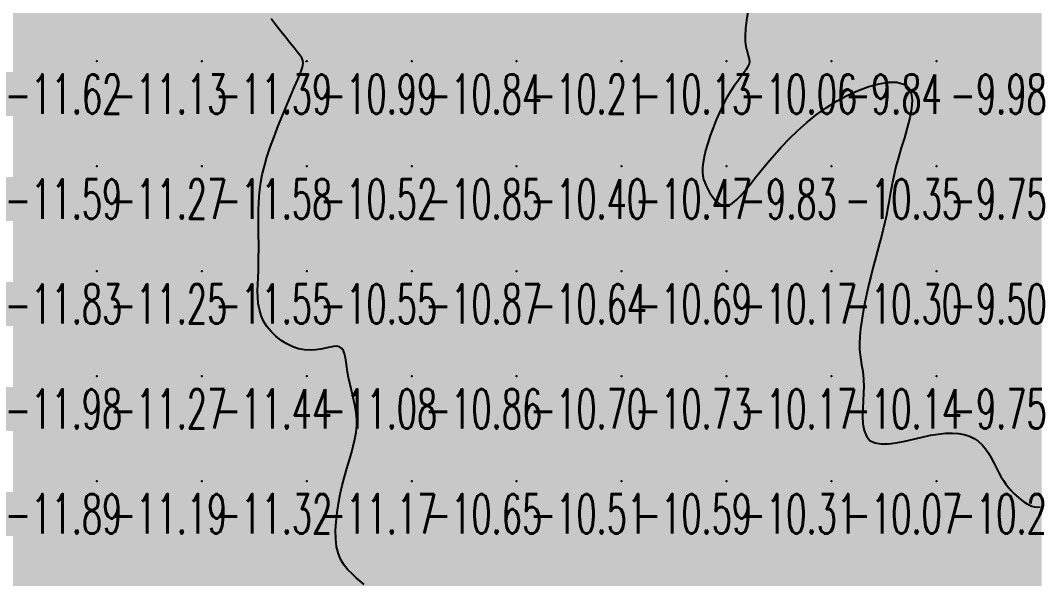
# Model space of a CAD drawing. Header units: millimetres. Extents: x 88261 to 90953, y 390274 to 392322.
# Drawn here: x 89743 to 89840.1, y 391867.7 to 391921.1 of the extents above; entities that cross this region are included whole.
import ezdxf
from ezdxf.enums import TextEntityAlignment as Align

# ---------------------------------------------------------------- set-up
doc = ezdxf.new("R2010")
doc.units = ezdxf.units.MM
doc.header["$LTSCALE"] = 25
for name, color, linetype in [('CN_03_00', 7, 'Continuous'), ('CN_04_00', 242, 'Continuous'), ('COTEAlt', 7, 'Continuous'), ('TN_COLORIAGE', 7, 'Continuous')]:
    doc.layers.add(name, color=color, linetype=linetype)
doc.styles.add('Simplex 1.0', font='Simplex.shx', dxfattribs={"width": 0.99, "height": 2.5})
doc.styles.get("Standard").update_dxf_attribs({"font": 'times.ttf'})

# ---------------------------------------------------------------- blocks, each defined once
blk = doc.blocks.new('COTE')
at = {"color": 0}
blk.add_point((0, 0), dxfattribs=at)
at = {"layer": 'COTEAlt'}
blk.add_attdef('ALT', text='', height=3.75, dxfattribs=at).set_placement((1.25, -1.25), align=Align.TOP_LEFT)

msp = doc.modelspace()

# ---------------------------------------------------------------- linework, layer by layer
at = {"layer": 'CN_03_00', "elevation": -11, "flags": 128}
msp.add_lwpolyline([(89775.719, 391867.372), (89775.356, 391867.697), (89774.967, 391868.032), (89774.569, 391868.389), (89774.181, 391868.781), (89773.822, 391869.223), (89773.511, 391869.729), (89773.267, 391870.311), (89773.104, 391870.978), (89773.018, 391871.72), (89773.001, 391872.52), (89773.043, 391873.362), (89773.137, 391874.23), (89773.274, 391875.108), (89773.445, 391875.979), (89773.642, 391876.828), (89773.856, 391877.642), (89774.078, 391878.42), (89774.298, 391879.166), (89774.505, 391879.882), (89774.69, 391880.573), (89774.842, 391881.242), (89774.953, 391881.89), (89775.011, 391882.522), (89775.011, 391883.141), (89774.96, 391883.746), (89774.87, 391884.338), (89774.752, 391884.918), (89774.618, 391885.484), (89774.479, 391886.038), (89774.346, 391886.58), (89774.232, 391887.109), (89774.142, 391887.624), (89774.071, 391888.117), (89774.007, 391888.576), (89773.937, 391888.993), (89773.852, 391889.357), (89773.74, 391889.657), (89773.589, 391889.883), (89773.388, 391890.025), (89773.129, 391890.078), (89772.814, 391890.06), (89772.448, 391889.993), (89772.037, 391889.9), (89771.586, 391889.805), (89771.099, 391889.729), (89770.582, 391889.696), (89770.041, 391889.729), (89769.482, 391889.845), (89768.916, 391890.041), (89768.358, 391890.311), (89767.82, 391890.645), (89767.316, 391891.036), (89766.859, 391891.476), (89766.464, 391891.957), (89766.141, 391892.471), (89765.902, 391893.012), (89765.739, 391893.575), (89765.637, 391894.159), (89765.587, 391894.761), (89765.574, 391895.377), (89765.587, 391896.007), (89765.614, 391896.646), (89765.643, 391897.293), (89765.663, 391897.945), (89765.673, 391898.6), (89765.677, 391899.256), (89765.676, 391899.911), (89765.672, 391900.563), (89765.666, 391901.21), (89765.661, 391901.849), (89765.66, 391902.48), (89765.663, 391903.101), (89765.68, 391903.723), (89765.716, 391904.356), (89765.78, 391905.014), (89765.879, 391905.706), (89766.021, 391906.446), (89766.214, 391907.245), (89766.465, 391908.113), (89766.777, 391909.057), (89767.139, 391910.053), (89767.533, 391911.073), (89767.942, 391912.086), (89768.35, 391913.065), (89768.738, 391913.978), (89769.092, 391914.798), (89769.393, 391915.494), (89769.628, 391916.048), (89769.794, 391916.478), (89769.891, 391916.815), (89769.92, 391917.088), (89769.88, 391917.326), (89769.772, 391917.559), (89769.596, 391917.816), (89769.352, 391918.127), (89769.042, 391918.514), (89768.676, 391918.972), (89768.264, 391919.489), (89767.818, 391920.052), (89767.347, 391920.651), (89766.864, 391921.272)], dxfattribs=at)
at = {"layer": 'CN_04_00', "elevation": -10, "flags": 128}
msp.add_lwpolyline([(89812.272, 391921.978), (89812.145, 391921.13), (89812.058, 391920.354), (89812.019, 391919.673), (89812.034, 391919.105), (89812.09, 391918.639), (89812.172, 391918.258), (89812.263, 391917.942), (89812.346, 391917.675), (89812.405, 391917.438), (89812.424, 391917.212), (89812.386, 391916.981), (89812.279, 391916.727), (89812.109, 391916.443), (89811.884, 391916.123), (89811.615, 391915.761), (89811.31, 391915.351), (89810.981, 391914.886), (89810.635, 391914.362), (89810.283, 391913.772), (89809.933, 391913.114), (89809.593, 391912.404), (89809.269, 391911.661), (89808.967, 391910.903), (89808.693, 391910.151), (89808.454, 391909.424), (89808.255, 391908.741), (89808.104, 391908.121), (89808.004, 391907.578), (89807.953, 391907.105), (89807.948, 391906.691), (89807.984, 391906.322), (89808.056, 391905.986), (89808.162, 391905.671), (89808.296, 391905.365), (89808.455, 391905.055), (89808.635, 391904.734), (89808.835, 391904.415), (89809.056, 391904.115), (89809.297, 391903.852), (89809.559, 391903.645), (89809.842, 391903.511), (89810.145, 391903.468), (89810.469, 391903.533), (89810.814, 391903.72), (89811.184, 391904.022), (89811.582, 391904.425), (89812.013, 391904.918), (89812.48, 391905.49), (89812.987, 391906.126), (89813.539, 391906.816), (89814.138, 391907.547), (89814.789, 391908.306), (89815.491, 391909.083), (89816.243, 391909.864), (89817.045, 391910.639), (89817.894, 391911.394), (89818.791, 391912.118), (89819.734, 391912.799), (89820.723, 391913.425), (89821.751, 391913.983), (89822.792, 391914.459), (89823.814, 391914.837), (89824.787, 391915.102), (89825.679, 391915.239), (89826.459, 391915.233), (89827.095, 391915.068), (89827.556, 391914.729), (89827.822, 391914.208), (89827.913, 391913.532), (89827.863, 391912.733), (89827.703, 391911.844), (89827.466, 391910.9), (89827.184, 391909.933), (89826.889, 391908.977), (89826.614, 391908.064), (89826.384, 391907.222), (89826.198, 391906.445), (89826.044, 391905.723), (89825.916, 391905.045), (89825.803, 391904.398), (89825.697, 391903.771), (89825.588, 391903.153), (89825.468, 391902.533), (89825.329, 391901.901), (89825.172, 391901.252), (89824.999, 391900.583), (89824.815, 391899.892), (89824.621, 391899.175), (89824.421, 391898.429), (89824.217, 391897.653), (89824.012, 391896.841), (89823.809, 391895.996), (89823.614, 391895.129), (89823.432, 391894.256), (89823.269, 391893.393), (89823.129, 391892.555), (89823.019, 391891.759), (89822.944, 391891.02), (89822.909, 391890.353), (89822.918, 391889.769), (89822.961, 391889.25), (89823.027, 391888.776), (89823.106, 391888.323), (89823.186, 391887.87), (89823.255, 391887.394), (89823.303, 391886.872), (89823.319, 391886.284), (89823.296, 391885.614), (89823.253, 391884.888), (89823.214, 391884.136), (89823.202, 391883.39), (89823.241, 391882.684), (89823.354, 391882.048), (89823.567, 391881.516), (89823.902, 391881.118), (89824.374, 391880.879), (89824.968, 391880.779), (89825.658, 391880.792), (89826.419, 391880.89), (89827.226, 391881.047), (89828.054, 391881.235), (89828.879, 391881.426), (89829.674, 391881.595), (89830.42, 391881.717), (89831.113, 391881.787), (89831.754, 391881.803), (89832.345, 391881.764), (89832.887, 391881.668), (89833.381, 391881.514), (89833.828, 391881.3), (89834.23, 391881.026), (89834.588, 391880.69), (89834.907, 391880.305), (89835.195, 391879.883), (89835.458, 391879.437), (89835.702, 391878.979), (89835.933, 391878.522), (89836.158, 391878.079), (89836.383, 391877.664), (89836.613, 391877.286), (89836.849, 391876.943), (89837.089, 391876.634), (89837.333, 391876.354), (89837.579, 391876.099), (89837.826, 391875.867), (89838.074, 391875.654), (89838.321, 391875.455), (89838.566, 391875.27), (89838.812, 391875.103), (89839.061, 391874.962), (89839.314, 391874.852), (89839.574, 391874.782), (89839.844, 391874.757), (89840.126, 391874.785)], dxfattribs=at)
at = {"layer": 'TN_COLORIAGE', "color": 201}
for points in [[(89740.249, 391927.239, -11.132), (89740.249, 391917.239, -11.132), (89750.249, 391927.239, -11.132)], [(89740.249, 391917.239, -11.132), (89750.249, 391917.239, -11.132), (89750.249, 391927.239, -11.132)], [(89750.249, 391927.239, -11.099), (89750.249, 391917.239, -11.099), (89760.249, 391927.239, -11.099)], [(89750.249, 391917.239, -11.099), (89760.249, 391917.239, -11.099), (89760.249, 391927.239, -11.099)], [(89760.249, 391917.239, -11), (89765.69, 391922.68, -11), (89760.249, 391927.239, -11), (89762.583, 391927.239, -11)], [(89765.69, 391922.68, -11.389), (89770.073, 391917.239, -11.389), (89760.249, 391917.239, -11.389)], [(89740.249, 391907.239, -11.127), (89750.249, 391907.239, -11.127), (89750.249, 391917.239, -11.127)], [(89740.249, 391917.239, -11.127), (89740.249, 391907.239, -11.127), (89750.249, 391917.239, -11.127)], [(89750.249, 391907.239, -11.389), (89760.249, 391907.239, -11.389), (89760.249, 391917.239, -11.389)], [(89750.249, 391917.239, -11.389), (89750.249, 391907.239, -11.389), (89760.249, 391917.239, -11.389)], [(89760.249, 391907.239, -11), (89770.131, 391917.122, -11), (89760.249, 391917.239, -11), (89770.073, 391917.239, -11)], [(89765.762, 391907.239, -11.585), (89770.131, 391917.122, -11.585), (89760.249, 391907.239, -11.585)], [(89740.249, 391897.239, -11.27), (89750.249, 391897.239, -11.27), (89750.249, 391907.239, -11.27)], [(89740.249, 391907.239, -11.27), (89740.249, 391897.239, -11.27), (89750.249, 391907.239, -11.27)], [(89750.249, 391897.239, -11.585), (89760.249, 391897.239, -11.585), (89760.249, 391907.239, -11.585)], [(89750.249, 391907.239, -11.585), (89750.249, 391897.239, -11.585), (89760.249, 391907.239, -11.585)], [(89760.249, 391907.239, -11), (89765.762, 391907.239, -11), (89760.249, 391897.239, -11), (89765.609, 391902.6, -11)], [(89765.609, 391902.6, -11.55), (89765.759, 391897.239, -11.55), (89760.249, 391897.239, -11.55)], [(89740.249, 391887.239, -11.255), (89750.249, 391887.239, -11.255), (89750.249, 391897.239, -11.255)], [(89740.249, 391897.239, -11.255), (89740.249, 391887.239, -11.255), (89750.249, 391897.239, -11.255)], [(89750.249, 391887.239, -11.55), (89760.249, 391887.239, -11.55), (89760.249, 391897.239, -11.55)], [(89750.249, 391897.239, -11.55), (89750.249, 391887.239, -11.55), (89760.249, 391897.239, -11.55)], [(89760.249, 391897.239, -11), (89765.759, 391897.239, -11), (89760.249, 391887.239, -11), (89765.21, 391892.201, -11)], [(89760.249, 391887.239, -11), (89765.21, 391892.201, -11), (89770.249, 391887.239, -11), (89770.249, 391888.785, -11)], [(89770.249, 391888.785, -11.082), (89774.041, 391891.031, -11.082), (89770.249, 391887.239, -11.082)], [(89773.919, 391887.239, -11.082), (89774.041, 391891.031, -11.082), (89770.249, 391887.239, -11.082)], [(89740.249, 391877.239, -11.268), (89750.249, 391877.239, -11.268), (89750.249, 391887.239, -11.268)], [(89740.249, 391887.239, -11.268), (89740.249, 391877.239, -11.268), (89750.249, 391887.239, -11.268)], [(89750.249, 391877.239, -11.441), (89760.249, 391877.239, -11.441), (89760.249, 391887.239, -11.441)], [(89750.249, 391887.239, -11.441), (89750.249, 391877.239, -11.441), (89760.249, 391887.239, -11.441)], [(89760.249, 391887.239, -11.082), (89760.249, 391877.239, -11.082), (89770.249, 391887.239, -11.082)], [(89760.249, 391877.239, -11.082), (89770.249, 391877.239, -11.082), (89770.249, 391887.239, -11.082)], [(89770.249, 391877.239, -11), (89775.673, 391882.664, -11), (89770.249, 391887.239, -11), (89773.919, 391887.239, -11)], [(89773.456, 391877.239, -11.167), (89775.673, 391882.664, -11.167), (89770.249, 391877.239, -11.167)], [(89740.249, 391867.665, -11.188), (89740.307, 391867.297, -11.188), (89740.249, 391877.239, -11.188), (89750.249, 391877.239, -11.188)], [(89740.308, 391867.239, -11.188), (89740.307, 391867.297, -11.188), (89750.249, 391867.239, -11.188), (89750.249, 391877.239, -11.188)], [(89750.249, 391877.239, -11.321), (89750.249, 391867.239, -11.321), (89760.249, 391877.239, -11.321)], [(89750.249, 391867.239, -11.321), (89760.249, 391867.239, -11.321), (89760.249, 391877.239, -11.321)], [(89760.249, 391877.239, -11.167), (89760.249, 391867.239, -11.167), (89770.249, 391877.239, -11.167)], [(89760.249, 391867.239, -11.167), (89770.249, 391867.239, -11.167), (89770.249, 391877.239, -11.167)], [(89770.249, 391877.239, -11), (89773.456, 391877.239, -11), (89770.249, 391867.239, -11), (89772.356, 391869.346, -11)], [(89772.356, 391869.346, -11.095), (89776.726, 391867.239, -11.095), (89770.249, 391867.239, -11.095)]]:
    msp.add_solid(points, dxfattribs=at)
at = {"layer": 'TN_COLORIAGE', "color": 191}
for points in [[(89770.073, 391917.239, -10.674), (89765.69, 391922.68, -10.674), (89770.249, 391917.239, -10.674), (89770.249, 391927.239, -10.674)], [(89770.249, 391917.239, -10.741), (89780.249, 391917.239, -10.741), (89780.249, 391927.239, -10.741)], [(89770.249, 391927.239, -10.741), (89770.249, 391917.239, -10.741), (89780.249, 391927.239, -10.741)], [(89780.249, 391927.239, -10.008), (89780.249, 391917.239, -10.008), (89790.249, 391927.239, -10.008)], [(89780.249, 391917.239, -10.008), (89790.249, 391917.239, -10.008), (89790.249, 391927.239, -10.008)], [(89790.249, 391917.239, -10.013), (89800.249, 391917.239, -10.013), (89800.249, 391927.239, -10.013)], [(89790.249, 391927.239, -10.013), (89790.249, 391917.239, -10.013), (89800.249, 391927.239, -10.013)], [(89800.249, 391917.239, -10.224), (89810.249, 391917.239, -10.224), (89810.249, 391927.239, -10.224)], [(89800.249, 391927.239, -10.224), (89800.249, 391917.239, -10.224), (89810.249, 391927.239, -10.224)], [(89810.249, 391927.239, -10), (89813.35, 391927.239, -10), (89810.249, 391917.239, -10), (89811.399, 391918.389, -10)], [(89811.399, 391918.389, -10.065), (89813.167, 391917.239, -10.065), (89810.249, 391917.239, -10.065)], [(89770.131, 391917.122, -10.524), (89765.762, 391907.239, -10.524), (89770.249, 391917.239, -10.524), (89770.249, 391907.239, -10.524)], [(89770.073, 391917.239, -10.993), (89770.131, 391917.122, -10.993), (89770.249, 391917.239, -10.993)], [(89770.249, 391907.239, -10.84), (89780.249, 391907.239, -10.84), (89780.249, 391917.239, -10.84)], [(89770.249, 391917.239, -10.84), (89770.249, 391907.239, -10.84), (89780.249, 391917.239, -10.84)], [(89780.249, 391907.239, -10.212), (89790.249, 391907.239, -10.212), (89790.249, 391917.239, -10.212)], [(89780.249, 391917.239, -10.212), (89780.249, 391907.239, -10.212), (89790.249, 391917.239, -10.212)], [(89790.249, 391907.239, -10.13), (89800.249, 391907.239, -10.13), (89800.249, 391917.239, -10.13)], [(89790.249, 391917.239, -10.13), (89790.249, 391907.239, -10.13), (89800.249, 391917.239, -10.13)], [(89800.249, 391917.239, -10.065), (89800.249, 391907.239, -10.065), (89810.249, 391917.239, -10.065)], [(89800.249, 391907.239, -10), (89807.534, 391907.239, -10), (89810.249, 391917.239, -10), (89810.249, 391914.539, -10)], [(89810.249, 391914.539, -10.065), (89813.167, 391917.239, -10.065), (89810.249, 391917.239, -10.065)], [(89820.249, 391914.14, -10.35), (89829.758, 391916.748, -10.35), (89820.249, 391907.239, -10.35)], [(89826.059, 391907.239, -10.35), (89829.758, 391916.748, -10.35), (89820.249, 391907.239, -10.35)], [(89813.583, 391907.239, -10.35), (89820.249, 391914.14, -10.35), (89820.249, 391907.239, -10.35)], [(89765.759, 391897.239, -10.524), (89765.609, 391902.6, -10.524), (89770.249, 391897.239, -10.524), (89770.249, 391907.239, -10.524)], [(89765.609, 391902.6, -10.524), (89765.762, 391907.239, -10.524), (89770.249, 391907.239, -10.524)], [(89770.249, 391897.239, -10.854), (89780.249, 391897.239, -10.854), (89780.249, 391907.239, -10.854)], [(89770.249, 391907.239, -10.854), (89770.249, 391897.239, -10.854), (89780.249, 391907.239, -10.854)], [(89780.249, 391897.239, -10.402), (89790.249, 391897.239, -10.402), (89790.249, 391907.239, -10.402)], [(89780.249, 391907.239, -10.402), (89780.249, 391897.239, -10.402), (89790.249, 391907.239, -10.402)], [(89790.249, 391907.239, -10.47), (89790.249, 391897.239, -10.47), (89800.249, 391907.239, -10.47)], [(89790.249, 391897.239, -10.47), (89800.249, 391897.239, -10.47), (89800.249, 391907.239, -10.47)], [(89800.249, 391897.239, -10), (89808.236, 391905.227, -10), (89800.249, 391907.239, -10), (89807.534, 391907.239, -10)], [(89810.249, 391897.239, -10.35), (89820.249, 391897.239, -10.35), (89820.249, 391907.239, -10.35)], [(89820.249, 391907.239, -10), (89813.583, 391907.239, -10), (89810.249, 391897.239, -10), (89810.249, 391902.183, -10)], [(89820.249, 391907.239, -10), (89826.059, 391907.239, -10), (89820.249, 391897.239, -10), (89825.69, 391902.68, -10)], [(89800.249, 391897.239, -10), (89808.236, 391905.227, -10), (89810.249, 391897.239, -10), (89810.249, 391902.183, -10)], [(89823.99, 391897.239, -10.301), (89825.69, 391902.68, -10.301), (89820.249, 391897.239, -10.301)], [(89770.249, 391888.785, -10.552), (89765.21, 391892.201, -10.552), (89770.249, 391897.239, -10.552)], [(89765.21, 391892.201, -10.552), (89765.759, 391897.239, -10.552), (89770.249, 391897.239, -10.552)], [(89774.041, 391891.031, -10.552), (89770.249, 391888.785, -10.552), (89780.249, 391897.239, -10.552), (89770.249, 391897.239, -10.552)], [(89774.041, 391891.031, -10.859), (89773.919, 391887.239, -10.859), (89780.249, 391897.239, -10.859), (89780.249, 391887.239, -10.859)], [(89780.249, 391897.239, -10.636), (89780.249, 391887.239, -10.636), (89790.249, 391897.239, -10.636)], [(89780.249, 391887.239, -10.636), (89790.249, 391887.239, -10.636), (89790.249, 391897.239, -10.636)], [(89790.249, 391897.239, -10.694), (89790.249, 391887.239, -10.694), (89800.249, 391897.239, -10.694)], [(89790.249, 391887.239, -10.694), (89800.249, 391887.239, -10.694), (89800.249, 391897.239, -10.694)], [(89800.249, 391897.239, -10.171), (89800.249, 391887.239, -10.171), (89810.249, 391897.239, -10.171)], [(89800.249, 391887.239, -10.171), (89810.249, 391887.239, -10.171), (89810.249, 391897.239, -10.171)], [(89810.249, 391897.239, -10.301), (89810.249, 391887.239, -10.301), (89820.249, 391897.239, -10.301)], [(89810.249, 391887.239, -10.301), (89820.249, 391887.239, -10.301), (89820.249, 391897.239, -10.301)], [(89820.249, 391897.239, -10), (89823.99, 391897.239, -10), (89820.249, 391887.239, -10), (89822.419, 391889.41, -10)], [(89822.419, 391889.41, -10.14), (89823.787, 391887.239, -10.14), (89820.249, 391887.239, -10.14)], [(89775.673, 391882.664, -10.645), (89773.456, 391877.239, -10.645), (89780.249, 391887.239, -10.645), (89780.249, 391877.239, -10.645)], [(89773.919, 391887.239, -10.859), (89775.673, 391882.664, -10.859), (89780.249, 391887.239, -10.859)], [(89780.249, 391887.239, -10.705), (89780.249, 391877.239, -10.705), (89790.249, 391887.239, -10.705)], [(89780.249, 391877.239, -10.705), (89790.249, 391877.239, -10.705), (89790.249, 391887.239, -10.705)], [(89790.249, 391887.239, -10.728), (89790.249, 391877.239, -10.728), (89800.249, 391887.239, -10.728)], [(89790.249, 391877.239, -10.728), (89800.249, 391877.239, -10.728), (89800.249, 391887.239, -10.728)], [(89800.249, 391887.239, -10.166), (89800.249, 391877.239, -10.166), (89810.249, 391887.239, -10.166)], [(89800.249, 391877.239, -10.166), (89810.249, 391877.239, -10.166), (89810.249, 391887.239, -10.166)], [(89810.249, 391887.239, -10.14), (89810.249, 391877.239, -10.14), (89820.249, 391887.239, -10.14)], [(89810.249, 391877.239, -10.14), (89820.249, 391877.239, -10.14), (89820.249, 391887.239, -10.14)], [(89820.249, 391887.239, -10), (89823.787, 391887.239, -10), (89820.249, 391877.239, -10), (89822.344, 391879.334, -10)], [(89830.249, 391877.239, -10), (89830.249, 391882.135, -10), (89820.249, 391877.239, -10), (89822.344, 391879.334, -10)], [(89834.704, 391881.695, -10.244), (89830.249, 391882.135, -10.244), (89830.249, 391877.239, -10.244)], [(89834.704, 391881.695, -10.244), (89836.313, 391877.239, -10.244), (89830.249, 391877.239, -10.244)], [(89772.356, 391869.346, -10.645), (89773.456, 391877.239, -10.645), (89780.249, 391877.239, -10.645)], [(89776.726, 391867.239, -10.645), (89772.356, 391869.346, -10.645), (89780.249, 391867.239, -10.645), (89780.249, 391877.239, -10.645)], [(89780.249, 391877.239, -10.51), (89780.249, 391867.239, -10.51), (89790.249, 391877.239, -10.51)], [(89780.249, 391867.239, -10.51), (89790.249, 391867.239, -10.51), (89790.249, 391877.239, -10.51)], [(89790.249, 391877.239, -10.592), (89790.249, 391867.239, -10.592), (89800.249, 391877.239, -10.592)], [(89790.249, 391867.239, -10.592), (89800.249, 391867.239, -10.592), (89800.249, 391877.239, -10.592)], [(89800.249, 391877.239, -10.308), (89800.249, 391867.239, -10.308), (89810.249, 391877.239, -10.308)], [(89800.249, 391867.239, -10.308), (89810.249, 391867.239, -10.308), (89810.249, 391877.239, -10.308)], [(89810.249, 391877.239, -10.068), (89810.249, 391867.239, -10.068), (89820.249, 391877.239, -10.068)], [(89810.249, 391867.239, -10.068), (89820.249, 391867.239, -10.068), (89820.249, 391877.239, -10.068)], [(89820.249, 391877.239, -10.244), (89820.249, 391867.239, -10.244), (89830.249, 391877.239, -10.244)], [(89820.249, 391867.239, -10.244), (89830.249, 391867.239, -10.244), (89830.249, 391877.239, -10.244)], [(89830.249, 391867.239, -10), (89838.341, 391875.331, -10), (89830.249, 391877.239, -10), (89836.313, 391877.239, -10)], [(89830.249, 391867.239, -10), (89838.341, 391875.331, -10), (89840.249, 391867.239, -10), (89840.249, 391874.165, -10)]]:
    msp.add_solid(points, dxfattribs=at)
at = {"layer": 'TN_COLORIAGE', "color": 181}
for points in [[(89813.167, 391917.239, -9.502), (89811.399, 391918.389, -9.502), (89820.249, 391917.239, -9.502), (89820.249, 391927.239, -9.502)], [(89811.399, 391918.389, -9.502), (89813.35, 391927.239, -9.502), (89820.249, 391927.239, -9.502)], [(89820.249, 391927.239, -9.821), (89820.249, 391917.239, -9.821), (89830.249, 391927.239, -9.821)], [(89820.249, 391917.239, -9.821), (89830.249, 391917.239, -9.821), (89830.249, 391927.239, -9.821)], [(89830.249, 391927.239, -9.735), (89830.249, 391917.239, -9.735), (89840.249, 391927.239, -9.735)], [(89830.249, 391917.239, -9.735), (89840.249, 391917.239, -9.735), (89840.249, 391927.239, -9.735)], [(89813.167, 391917.239, -9.825), (89810.249, 391914.539, -9.825), (89820.249, 391917.239, -9.825), (89810.249, 391907.239, -9.825)], [(89820.249, 391914.14, -9.825), (89813.583, 391907.239, -9.825), (89820.249, 391917.239, -9.825), (89810.249, 391907.239, -9.825)], [(89829.758, 391916.748, -9.843), (89820.249, 391914.14, -9.843), (89830.249, 391917.239, -9.843), (89820.249, 391917.239, -9.843)], [(89829.758, 391916.748, -9.748), (89826.059, 391907.239, -9.748), (89830.249, 391917.239, -9.748), (89830.249, 391907.239, -9.748)], [(89830.249, 391907.239, -9.996), (89840.249, 391907.239, -9.996), (89840.249, 391917.239, -9.996)], [(89830.249, 391917.239, -9.996), (89830.249, 391907.239, -9.996), (89840.249, 391917.239, -9.996)], [(89810.249, 391914.539, -9.825), (89807.534, 391907.239, -9.825), (89810.249, 391907.239, -9.825)], [(89807.534, 391907.239, -9.825), (89808.236, 391905.227, -9.825), (89810.249, 391907.239, -9.825)], [(89810.249, 391902.183, -9.825), (89808.236, 391905.227, -9.825), (89810.249, 391907.239, -9.825)], [(89810.249, 391902.183, -9.825), (89813.583, 391907.239, -9.825), (89810.249, 391907.239, -9.825)], [(89825.69, 391902.68, -9.497), (89823.99, 391897.239, -9.497), (89830.249, 391907.239, -9.497), (89830.249, 391897.239, -9.497)], [(89825.69, 391902.68, -9.748), (89826.059, 391907.239, -9.748), (89830.249, 391907.239, -9.748)], [(89830.249, 391907.239, -9.957), (89830.249, 391897.239, -9.957), (89840.249, 391907.239, -9.957)], [(89830.249, 391897.239, -9.957), (89840.249, 391897.239, -9.957), (89840.249, 391907.239, -9.957)], [(89822.419, 391889.41, -9.497), (89823.99, 391897.239, -9.497), (89830.249, 391897.239, -9.497)], [(89823.787, 391887.239, -9.497), (89822.419, 391889.41, -9.497), (89830.249, 391887.239, -9.497), (89830.249, 391897.239, -9.497)], [(89830.249, 391897.239, -9.704), (89830.249, 391887.239, -9.704), (89840.249, 391897.239, -9.704)], [(89830.249, 391887.239, -9.704), (89840.249, 391887.239, -9.704), (89840.249, 391897.239, -9.704)], [(89822.344, 391879.334, -9.745), (89823.787, 391887.239, -9.745), (89830.249, 391887.239, -9.745)], [(89822.344, 391879.334, -9.745), (89830.249, 391882.135, -9.745), (89830.249, 391887.239, -9.745)], [(89830.249, 391882.135, -9.696), (89834.704, 391881.695, -9.696), (89830.249, 391887.239, -9.696), (89840.249, 391887.239, -9.696)], [(89836.313, 391877.239, -9.696), (89834.704, 391881.695, -9.696), (89840.249, 391877.239, -9.696), (89840.249, 391887.239, -9.696)], [(89836.313, 391877.239, -9.841), (89838.341, 391875.331, -9.841), (89840.249, 391877.239, -9.841)], [(89840.249, 391874.165, -9.841), (89838.341, 391875.331, -9.841), (89840.249, 391877.239, -9.841)]]:
    msp.add_solid(points, dxfattribs=at)

# ---------------------------------------------------------------- block references
at = {"layer": 'COTEAlt'}
ref = msp.add_blockref('COTE', (89740.249, 391917.239), dxfattribs=at)
ref.add_attrib('ALT', '-11.62', dxfattribs={"height": 3.75, "style": 'Simplex 1.0', "width": 0.6}).set_placement((89741.499, 391915.989), align=Align.TOP_LEFT)
ref = msp.add_blockref('COTE', (89750.249, 391917.239), dxfattribs=at)
ref.add_attrib('ALT', '-11.13', dxfattribs={"height": 3.75, "style": 'Simplex 1.0', "width": 0.6}).set_placement((89751.499, 391915.989), align=Align.TOP_LEFT)
ref = msp.add_blockref('COTE', (89760.249, 391917.239), dxfattribs=at)
ref.add_attrib('ALT', '-11.39', dxfattribs={"height": 3.75, "style": 'Simplex 1.0', "width": 0.6}).set_placement((89761.499, 391915.989), align=Align.TOP_LEFT)
ref = msp.add_blockref('COTE', (89770.249, 391917.239), dxfattribs=at)
ref.add_attrib('ALT', '-10.99', dxfattribs={"height": 3.75, "style": 'Simplex 1.0', "width": 0.6}).set_placement((89771.499, 391915.989), align=Align.TOP_LEFT)
ref = msp.add_blockref('COTE', (89780.249, 391917.239), dxfattribs=at)
ref.add_attrib('ALT', '-10.84', dxfattribs={"height": 3.75, "style": 'Simplex 1.0', "width": 0.6}).set_placement((89781.499, 391915.989), align=Align.TOP_LEFT)
ref = msp.add_blockref('COTE', (89790.249, 391917.239), dxfattribs=at)
ref.add_attrib('ALT', '-10.21', dxfattribs={"height": 3.75, "style": 'Simplex 1.0', "width": 0.6}).set_placement((89791.499, 391915.989), align=Align.TOP_LEFT)
ref = msp.add_blockref('COTE', (89800.249, 391917.239), dxfattribs=at)
ref.add_attrib('ALT', '-10.13', dxfattribs={"height": 3.75, "style": 'Simplex 1.0', "width": 0.6}).set_placement((89801.499, 391915.989), align=Align.TOP_LEFT)
ref = msp.add_blockref('COTE', (89810.249, 391917.239), dxfattribs=at)
ref.add_attrib('ALT', '-10.06', dxfattribs={"height": 3.75, "style": 'Simplex 1.0', "width": 0.6}).set_placement((89811.499, 391915.989), align=Align.TOP_LEFT)
ref = msp.add_blockref('COTE', (89820.249, 391917.239), dxfattribs=at)
ref.add_attrib('ALT', '-9.84', dxfattribs={"height": 3.75, "style": 'Simplex 1.0', "width": 0.6}).set_placement((89821.499, 391915.989), align=Align.TOP_LEFT)
ref = msp.add_blockref('COTE', (89830.249, 391917.239), dxfattribs=at)
ref.add_attrib('ALT', '-9.98', dxfattribs={"height": 3.75, "style": 'Simplex 1.0', "width": 0.6}).set_placement((89831.499, 391915.989), align=Align.TOP_LEFT)
ref = msp.add_blockref('COTE', (89740.249, 391907.239), dxfattribs=at)
ref.add_attrib('ALT', '-11.59', dxfattribs={"height": 3.75, "style": 'Simplex 1.0', "width": 0.6}).set_placement((89741.499, 391905.989), align=Align.TOP_LEFT)
ref = msp.add_blockref('COTE', (89750.249, 391907.239), dxfattribs=at)
ref.add_attrib('ALT', '-11.27', dxfattribs={"height": 3.75, "style": 'Simplex 1.0', "width": 0.6}).set_placement((89751.499, 391905.989), align=Align.TOP_LEFT)
ref = msp.add_blockref('COTE', (89760.249, 391907.239), dxfattribs=at)
ref.add_attrib('ALT', '-11.58', dxfattribs={"height": 3.75, "style": 'Simplex 1.0', "width": 0.6}).set_placement((89761.499, 391905.989), align=Align.TOP_LEFT)
ref = msp.add_blockref('COTE', (89770.249, 391907.239), dxfattribs=at)
ref.add_attrib('ALT', '-10.52', dxfattribs={"height": 3.75, "style": 'Simplex 1.0', "width": 0.6}).set_placement((89771.499, 391905.989), align=Align.TOP_LEFT)
ref = msp.add_blockref('COTE', (89780.249, 391907.239), dxfattribs=at)
ref.add_attrib('ALT', '-10.85', dxfattribs={"height": 3.75, "style": 'Simplex 1.0', "width": 0.6}).set_placement((89781.499, 391905.989), align=Align.TOP_LEFT)
ref = msp.add_blockref('COTE', (89790.249, 391907.239), dxfattribs=at)
ref.add_attrib('ALT', '-10.40', dxfattribs={"height": 3.75, "style": 'Simplex 1.0', "width": 0.6}).set_placement((89791.499, 391905.989), align=Align.TOP_LEFT)
ref = msp.add_blockref('COTE', (89800.249, 391907.239), dxfattribs=at)
ref.add_attrib('ALT', '-10.47', dxfattribs={"height": 3.75, "style": 'Simplex 1.0', "width": 0.6}).set_placement((89801.499, 391905.989), align=Align.TOP_LEFT)
ref = msp.add_blockref('COTE', (89810.249, 391907.239), dxfattribs=at)
ref.add_attrib('ALT', '-9.83', dxfattribs={"height": 3.75, "style": 'Simplex 1.0', "width": 0.6}).set_placement((89811.499, 391905.989), align=Align.TOP_LEFT)
ref = msp.add_blockref('COTE', (89820.249, 391907.239), dxfattribs=at)
ref.add_attrib('ALT', '-10.35', dxfattribs={"height": 3.75, "style": 'Simplex 1.0', "width": 0.6}).set_placement((89821.499, 391905.989), align=Align.TOP_LEFT)
ref = msp.add_blockref('COTE', (89830.249, 391907.239), dxfattribs=at)
ref.add_attrib('ALT', '-9.75', dxfattribs={"height": 3.75, "style": 'Simplex 1.0', "width": 0.6}).set_placement((89831.499, 391905.989), align=Align.TOP_LEFT)
ref = msp.add_blockref('COTE', (89740.249, 391897.239), dxfattribs=at)
ref.add_attrib('ALT', '-11.83', dxfattribs={"height": 3.75, "style": 'Simplex 1.0', "width": 0.6}).set_placement((89741.499, 391895.989), align=Align.TOP_LEFT)
ref = msp.add_blockref('COTE', (89750.249, 391897.239), dxfattribs=at)
ref.add_attrib('ALT', '-11.25', dxfattribs={"height": 3.75, "style": 'Simplex 1.0', "width": 0.6}).set_placement((89751.499, 391895.989), align=Align.TOP_LEFT)
ref = msp.add_blockref('COTE', (89760.249, 391897.239), dxfattribs=at)
ref.add_attrib('ALT', '-11.55', dxfattribs={"height": 3.75, "style": 'Simplex 1.0', "width": 0.6}).set_placement((89761.499, 391895.989), align=Align.TOP_LEFT)
ref = msp.add_blockref('COTE', (89770.249, 391897.239), dxfattribs=at)
ref.add_attrib('ALT', '-10.55', dxfattribs={"height": 3.75, "style": 'Simplex 1.0', "width": 0.6}).set_placement((89771.499, 391895.989), align=Align.TOP_LEFT)
ref = msp.add_blockref('COTE', (89780.249, 391897.239), dxfattribs=at)
ref.add_attrib('ALT', '-10.87', dxfattribs={"height": 3.75, "style": 'Simplex 1.0', "width": 0.6}).set_placement((89781.499, 391895.989), align=Align.TOP_LEFT)
ref = msp.add_blockref('COTE', (89790.249, 391897.239), dxfattribs=at)
ref.add_attrib('ALT', '-10.64', dxfattribs={"height": 3.75, "style": 'Simplex 1.0', "width": 0.6}).set_placement((89791.499, 391895.989), align=Align.TOP_LEFT)
ref = msp.add_blockref('COTE', (89800.249, 391897.239), dxfattribs=at)
ref.add_attrib('ALT', '-10.69', dxfattribs={"height": 3.75, "style": 'Simplex 1.0', "width": 0.6}).set_placement((89801.499, 391895.989), align=Align.TOP_LEFT)
ref = msp.add_blockref('COTE', (89810.249, 391897.239), dxfattribs=at)
ref.add_attrib('ALT', '-10.17', dxfattribs={"height": 3.75, "style": 'Simplex 1.0', "width": 0.6}).set_placement((89811.499, 391895.989), align=Align.TOP_LEFT)
ref = msp.add_blockref('COTE', (89820.249, 391897.239), dxfattribs=at)
ref.add_attrib('ALT', '-10.30', dxfattribs={"height": 3.75, "style": 'Simplex 1.0', "width": 0.6}).set_placement((89821.499, 391895.989), align=Align.TOP_LEFT)
ref = msp.add_blockref('COTE', (89830.249, 391897.239), dxfattribs=at)
ref.add_attrib('ALT', '-9.50', dxfattribs={"height": 3.75, "style": 'Simplex 1.0', "width": 0.6}).set_placement((89831.499, 391895.989), align=Align.TOP_LEFT)
ref = msp.add_blockref('COTE', (89740.249, 391887.239), dxfattribs=at)
ref.add_attrib('ALT', '-11.98', dxfattribs={"height": 3.75, "style": 'Simplex 1.0', "width": 0.6}).set_placement((89741.499, 391885.989), align=Align.TOP_LEFT)
ref = msp.add_blockref('COTE', (89750.249, 391887.239), dxfattribs=at)
ref.add_attrib('ALT', '-11.27', dxfattribs={"height": 3.75, "style": 'Simplex 1.0', "width": 0.6}).set_placement((89751.499, 391885.989), align=Align.TOP_LEFT)
ref = msp.add_blockref('COTE', (89760.249, 391887.239), dxfattribs=at)
ref.add_attrib('ALT', '-11.44', dxfattribs={"height": 3.75, "style": 'Simplex 1.0', "width": 0.6}).set_placement((89761.499, 391885.989), align=Align.TOP_LEFT)
ref = msp.add_blockref('COTE', (89770.249, 391887.239), dxfattribs=at)
ref.add_attrib('ALT', '-11.08', dxfattribs={"height": 3.75, "style": 'Simplex 1.0', "width": 0.6}).set_placement((89771.499, 391885.989), align=Align.TOP_LEFT)
ref = msp.add_blockref('COTE', (89780.249, 391887.239), dxfattribs=at)
ref.add_attrib('ALT', '-10.86', dxfattribs={"height": 3.75, "style": 'Simplex 1.0', "width": 0.6}).set_placement((89781.499, 391885.989), align=Align.TOP_LEFT)
ref = msp.add_blockref('COTE', (89790.249, 391887.239), dxfattribs=at)
ref.add_attrib('ALT', '-10.70', dxfattribs={"height": 3.75, "style": 'Simplex 1.0', "width": 0.6}).set_placement((89791.499, 391885.989), align=Align.TOP_LEFT)
ref = msp.add_blockref('COTE', (89800.249, 391887.239), dxfattribs=at)
ref.add_attrib('ALT', '-10.73', dxfattribs={"height": 3.75, "style": 'Simplex 1.0', "width": 0.6}).set_placement((89801.499, 391885.989), align=Align.TOP_LEFT)
ref = msp.add_blockref('COTE', (89810.249, 391887.239), dxfattribs=at)
ref.add_attrib('ALT', '-10.17', dxfattribs={"height": 3.75, "style": 'Simplex 1.0', "width": 0.6}).set_placement((89811.499, 391885.989), align=Align.TOP_LEFT)
ref = msp.add_blockref('COTE', (89820.249, 391887.239), dxfattribs=at)
ref.add_attrib('ALT', '-10.14', dxfattribs={"height": 3.75, "style": 'Simplex 1.0', "width": 0.6}).set_placement((89821.499, 391885.989), align=Align.TOP_LEFT)
ref = msp.add_blockref('COTE', (89830.249, 391887.239), dxfattribs=at)
ref.add_attrib('ALT', '-9.75', dxfattribs={"height": 3.75, "style": 'Simplex 1.0', "width": 0.6}).set_placement((89831.499, 391885.989), align=Align.TOP_LEFT)
ref = msp.add_blockref('COTE', (89740.249, 391877.239), dxfattribs=at)
ref.add_attrib('ALT', '-11.89', dxfattribs={"height": 3.75, "style": 'Simplex 1.0', "width": 0.6}).set_placement((89741.499, 391875.989), align=Align.TOP_LEFT)
ref = msp.add_blockref('COTE', (89750.249, 391877.239), dxfattribs=at)
ref.add_attrib('ALT', '-11.19', dxfattribs={"height": 3.75, "style": 'Simplex 1.0', "width": 0.6}).set_placement((89751.499, 391875.989), align=Align.TOP_LEFT)
ref = msp.add_blockref('COTE', (89760.249, 391877.239), dxfattribs=at)
ref.add_attrib('ALT', '-11.32', dxfattribs={"height": 3.75, "style": 'Simplex 1.0', "width": 0.6}).set_placement((89761.499, 391875.989), align=Align.TOP_LEFT)
ref = msp.add_blockref('COTE', (89770.249, 391877.239), dxfattribs=at)
ref.add_attrib('ALT', '-11.17', dxfattribs={"height": 3.75, "style": 'Simplex 1.0', "width": 0.6}).set_placement((89771.499, 391875.989), align=Align.TOP_LEFT)
ref = msp.add_blockref('COTE', (89780.249, 391877.239), dxfattribs=at)
ref.add_attrib('ALT', '-10.65', dxfattribs={"height": 3.75, "style": 'Simplex 1.0', "width": 0.6}).set_placement((89781.499, 391875.989), align=Align.TOP_LEFT)
ref = msp.add_blockref('COTE', (89790.249, 391877.239), dxfattribs=at)
ref.add_attrib('ALT', '-10.51', dxfattribs={"height": 3.75, "style": 'Simplex 1.0', "width": 0.6}).set_placement((89791.499, 391875.989), align=Align.TOP_LEFT)
ref = msp.add_blockref('COTE', (89800.249, 391877.239), dxfattribs=at)
ref.add_attrib('ALT', '-10.59', dxfattribs={"height": 3.75, "style": 'Simplex 1.0', "width": 0.6}).set_placement((89801.499, 391875.989), align=Align.TOP_LEFT)
ref = msp.add_blockref('COTE', (89810.249, 391877.239), dxfattribs=at)
ref.add_attrib('ALT', '-10.31', dxfattribs={"height": 3.75, "style": 'Simplex 1.0', "width": 0.6}).set_placement((89811.499, 391875.989), align=Align.TOP_LEFT)
ref = msp.add_blockref('COTE', (89820.249, 391877.239), dxfattribs=at)
ref.add_attrib('ALT', '-10.07', dxfattribs={"height": 3.75, "style": 'Simplex 1.0', "width": 0.6}).set_placement((89821.499, 391875.989), align=Align.TOP_LEFT)
ref = msp.add_blockref('COTE', (89830.249, 391877.239), dxfattribs=at)
ref.add_attrib('ALT', '-10.24', dxfattribs={"height": 3.75, "style": 'Simplex 1.0', "width": 0.6}).set_placement((89831.499, 391875.989), align=Align.TOP_LEFT)

doc.saveas('drawing.dxf')
